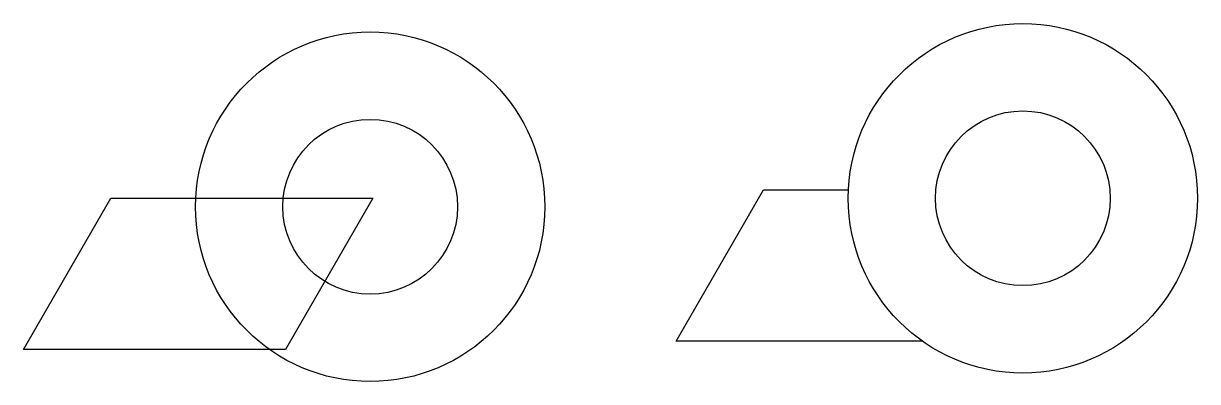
# Model space of a CAD drawing. Header units: inches. Extents: x 17.5 to 84.7, y 13.2 to 33.7.
import ezdxf

# ---------------------------------------------------------------- set-up
doc = ezdxf.new("R2010")
doc.units = ezdxf.units.IN
doc.header["$MEASUREMENT"] = 0

msp = doc.modelspace()

# ---------------------------------------------------------------- linework, layer by layer
for p, q in [((54.885, 15.539), (59.885, 24.2)), ((59.885, 24.2), (59.885, 24.2)), ((59.885, 24.2), (64.747, 24.2)), ((17.516, 15.055), (22.516, 23.715)), ((22.516, 23.715), (22.516, 23.715)), ((22.516, 23.715), (37.516, 23.715)), ((37.516, 23.715), (32.516, 15.055)), ((68.978, 15.539), (54.885, 15.539)), ((32.516, 15.055), (17.516, 15.055))]:
    msp.add_line(p, q)
for centre, radius in [((74.736, 23.715), 10), ((37.367, 23.231), 10), ((74.736, 23.715), 5), ((37.367, 23.231), 5)]:
    msp.add_circle(centre, radius)

doc.saveas('drawing.dxf')
